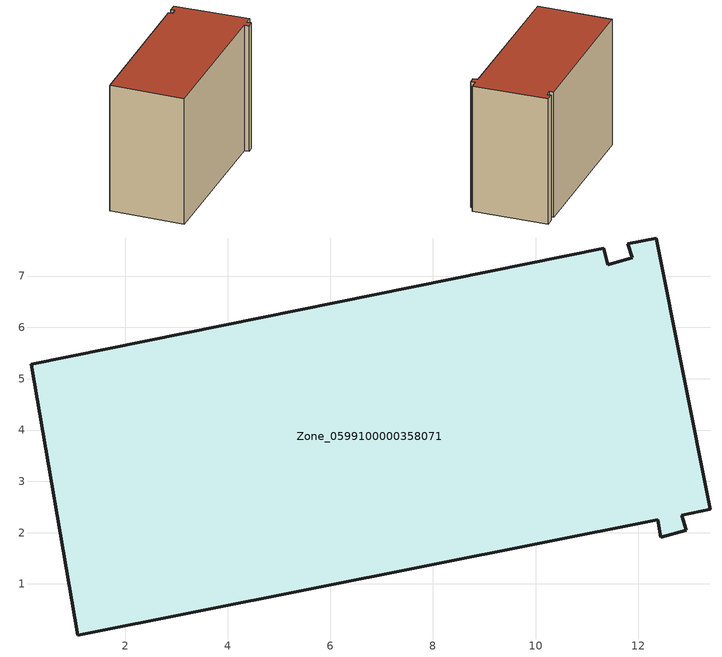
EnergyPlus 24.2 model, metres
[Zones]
Zone_0599100000358071
 floor ground (C_G): 12.44,1.91 12.38,2.25 1.08,0.01 0.17,5.28 11.33,7.54 11.4,7.22 11.88,7.36 11.8,7.63 12.36,7.74 13.4,2.45 12.85,2.34 12.93,2.05 z0
 wall outside (C_F): 12.38,2.25 12.44,1.91 12.93,2.05 12.85,2.34 13.4,2.45 12.36,7.74 11.8,7.63 11.88,7.36 11.4,7.22 11.33,7.54 0.17,5.28 1.08,0.01 12.38,2.25 z0:9.36
 roof outside (C_R): 1.08,0.01 12.38,2.25 12.44,1.91 12.93,2.05 12.85,2.34 13.4,2.45 12.36,7.74 11.8,7.63 11.88,7.36 11.4,7.22 11.33,7.54 0.17,5.28 z9.36
[BUILDING]
Pand.0599100000358071: North Axis=0; Terrain=City; Loads Convergence Tolerance Value=0.04; Temperature Convergence Tolerance Value=0.4; Solar Distribution=FullExterior; Maximum Number of Warmup Days=25; Minimum Number of Warmup Days=1
[Site:Location]
Rotterdam.The.Hague.AP_ZH_NLD Design_Conditions: Latitude=51.96; Longitude=4.45; Time Zone=1; Elevation=-4.5
[SITE:GROUNDTEMPERATURE:BUILDINGSURFACE]
18, 18, 18, 18, 18, 18, 18, 18, 18, 18, 18, 18
[MATERIAL] Thermal Absorptance=0.9; Solar Absorptance=0.7; Visible Absorptance=0.7
Name | Roughness | Thickness | Conductivity | Density | Specific Heat
G.TI.1992-2005 | MediumSmooth | 0.15 | 0.06 | 540 | 1210
F.TI.1992-2005 | Rough | 0.3 | 0.12 | 1920 | 840
R.TI.1992-2005 | MediumRough | 0.2 | 0.08 | 1500 | 1000
[CONSTRUCTION]
C_G: G.TI.1992-2005
C_F: F.TI.1992-2005
C_R: R.TI.1992-2005
[ZONE]
Zone_0599100000358071: Type=1; Multiplier=1; Ceiling Height=Autocalculate; Volume=Autocalculate; Floor Area=autocalculate; Part of Total Floor Area=Yes
[ZONEINFILTRATION:DESIGNFLOWRATE]
Infil_Zone_0599100000358071: Zone or ZoneList or Space or SpaceList=Zone_0599100000358071; Schedule=AlwaysOn; Design Flow Rate Calculation Method=Flow/Area; Flow Rate per Floor Area=0.0015; Constant Term Coefficient=1; Temperature Term Coefficient=0; Velocity Term Coefficient=0; Velocity Squared Term Coefficient=0
[HVACTEMPLATE:ZONE:IDEALLOADSAIRSYSTEM]
Zone_0599100000358071: Maximum Heating Supply Air Temperature=50; Minimum Cooling Supply Air Temperature=13; Maximum Heating Supply Air Humidity Ratio=0.0156; Minimum Cooling Supply Air Humidity Ratio=0.0077; Heating Limit=NoLimit; Cooling Limit=NoLimit; Dehumidification Control Type=ConstantSensibleHeatRatio; Cooling Sensible Heat Ratio=0.7; Dehumidification Setpoint=60; Humidification Control Type=None; Humidification Setpoint=30; Outdoor Air Method=None; Outdoor Air Flow Rate per Person=0.00944; Outdoor Air Flow Rate per Zone Floor Area=0; Outdoor Air Flow Rate per Zone=0; Demand Controlled Ventilation Type=None; Outdoor Air Economizer Type=NoEconomizer; Heat Recovery Type=None; Sensible Heat Recovery Effectiveness=0.7; Latent Heat Recovery Effectiveness=0.65
[ZONECONTROL:THERMOSTAT]
ThermostatControl_Zone_0599100000358071: Zone or ZoneList=Zone_0599100000358071; Control Type Schedule=DualSetpointControlType; Control 1=Thermostat_Zone_0599100000358071; Temperature Difference Between Cutout And Setpoint=0
[THERMOSTATSETPOINT:DUALSETPOINT]
Thermostat_Zone_0599100000358071: Heating Setpoint Temperature Schedule=HeatingSetpoint_Zone_0599100000358071; Cooling Setpoint Temperature Schedule=CoolingSetpoint_Zone_0599100000358071
[SCHEDULE:COMPACT]
HeatingSetpoint_Zone_0599100000358071: Through: 12/31, For: AllDays, Until: 24:00, 21
CoolingSetpoint_Zone_0599100000358071: Through: 12/31, For: AllDays, Until: 24:00, 24
DualSetpointControlType: Through: 12/31, For: AllDays, Until: 24:00, 4
AlwaysOn: Through: 12/31, For: AllDays, Until: 24:00, 1
